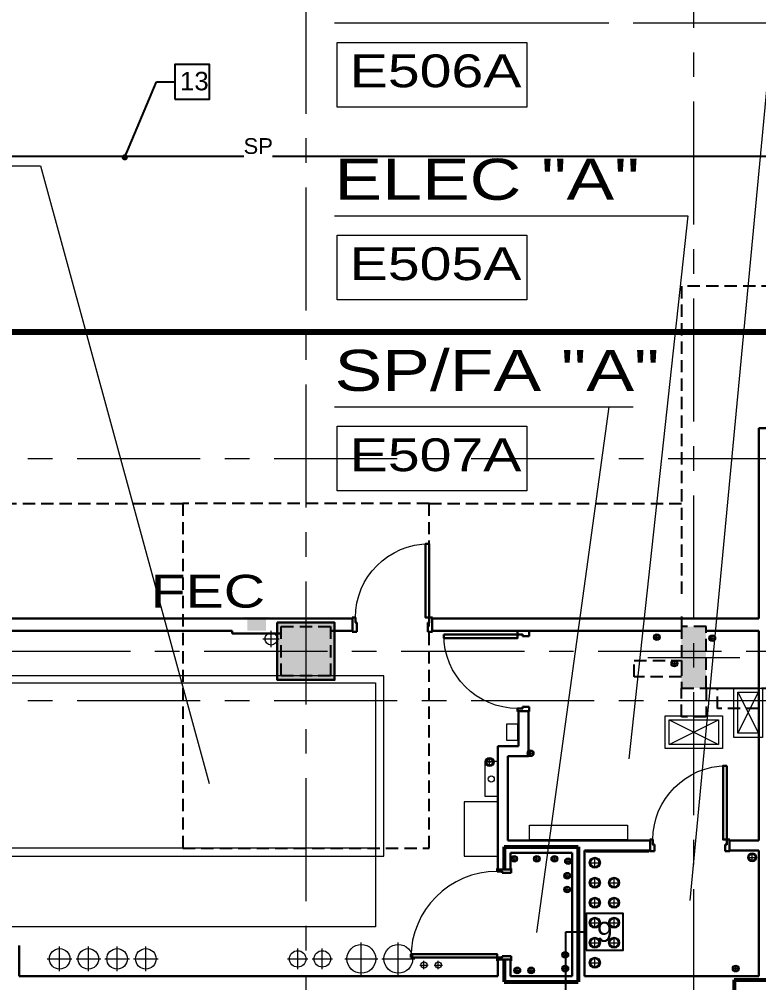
# Model space of a CAD drawing. Header units: inches. Extents: x -26500 to -19632, y -3347 to 2257.
# Drawn here: x -23720.7 to -23360.4, y 765.5 to 1235.3 of the extents above; entities that cross this region are included whole.
import ezdxf
from ezdxf import colors
from ezdxf.entities.mleader import LeaderData, LeaderLine
from ezdxf.enums import TextEntityAlignment as Align
from ezdxf.math import Vec2, Vec3

# ---------------------------------------------------------------- set-up
doc = ezdxf.new("R2010")
doc.units = ezdxf.units.IN
doc.header["$LTSCALE"] = 48
doc.header["$MEASUREMENT"] = 0
for name, pattern in [('A105$0$CENTER', [2, 1.25, -0.25, 0.25, -0.25]), ('DASHED2', [0.375, 0.25, -0.125]), ('NB - 9th floor_plan$0$HIDDEN2', [0.1875, 0.125, -0.0625])]:
    doc.linetypes.add(name, pattern=pattern)
for name, color, linetype in [('A-Detl-Iden', 5, 'Continuous'), ('A105$0$A-ANNO-IDEN', 8, 'Continuous'), ('A105$0$A-ANNO-PATT-1-12', 8, 'Continuous'), ('A105$0$A-ANNO-PATT-1-5', 8, 'Continuous'), ('A105$0$A-ANNO-TEXT', 8, 'Continuous'), ('A105$0$A-COLS-COL1-5', 8, 'Continuous'), ('A105$0$A-DOOR', 8, 'Continuous'), ('A105$0$A-DOOR-FRAM', 8, 'Continuous'), ('A105$0$A-EQPM-FEC', 8, 'Continuous'), ('A105$0$A-FLOR-CURB', 8, 'Continuous'), ('A105$0$A-FLOR-OPENING', 8, 'Continuous'), ('A105$0$A-FLOR-SLAB', 8, 'Continuous'), ('A105$0$A-FLOR-SLEEVE', 8, 'Continuous'), ('A105$0$A-GRID-COLS', 8, 'Continuous'), ('A105$0$A-GRID-GRDP0-15', 8, 'Continuous'), ('A105$0$A-PLYWOOD', 8, 'Continuous'), ('A105$0$A-WALL-FULL-INTR', 8, 'Continuous'), ('A105$0$bc105-11 - A-WALL-FIRE', 8, 'Continuous'), ('A105$0$E-POWER-PNL', 8, 'Continuous'), ('A105$0$E-RISER-SLEEVE', 8, 'Continuous'), ('A105$0$M-CONC-PAD', 8, 'Continuous'), ('A105$0$M-HVAC', 8, 'Continuous'), ('ANNTEXT', 6, 'Continuous'), ('ETEXT', 6, 'Continuous'), ('F-Sprn-Pipe', 133, 'Continuous'), ('NB - 9th floor_plan$0$stcbeams', 1, 'NB - 9th floor_plan$0$HIDDEN2'), ('NB - 9th floor_plan$0$STCCOLS1', 1, 'NB - 9th floor_plan$0$HIDDEN2'), ('NB - 9th floor_plan$0$STDROPS', 1, 'NB - 9th floor_plan$0$HIDDEN2'), ('NB - 9th floor_plan$0$STSLABEDGE', 1, 'NB - 9th floor_plan$0$HIDDEN2'), ('P-Anno', 6, 'Continuous'), ('P-Anno-Text', 6, 'Continuous'), ('P-Text', 6, 'Continuous'), ('XREF', 7, 'Continuous')]:
    doc.layers.add(name, color=color, linetype=linetype)
doc.styles.add('A105$0$Arial', font='arial.ttf', dxfattribs={"height": 0.076839})
doc.styles.add('A105$0$style-Arial', font='arial.ttf')
doc.styles.add('ANNTEXT', font='romans.shx')
doc.styles.add('M08', font='arial.ttf', dxfattribs={"height": 7.68})
doc.styles.add('MAMEP ANNO', font='arial.ttf', dxfattribs={"height": 0.078125})
doc.styles.add('P-00-JAR', font='arial.ttf')
doc.styles.get("Standard").update_dxf_attribs({"font": 'simplex.shx'})
doc.dimstyles.new('STANDARD$7', dxfattribs={"dimtxt": 0.18, "dimasz": 0.125, "dimexe": 0.18, "dimexo": 0.06, "dimgap": 0.09, "dimtad": 0, "dimtih": 1, "dimtoh": 1, "dimdec": 4, "dimzin": 0, "dimdsep": 46, "dimtxsty": 'Standard', "dimcen": 0.09, "dimadec": 0, "dimazin": 0, "dimtfac": 1, "dimtdec": 4, "dimtofl": 0, "dimtmove": 0, "dimatfit": 3, "dimfxl": 1, "dimtolj": 1, "dimtzin": 0, "dimarcsym": 0})

# ---------------------------------------------------------------- blocks, each defined once
blk = doc.blocks.new('NB - 9th floor_plan')
at = {"layer": 'NB - 9th floor_plan$0$stcbeams', "transparency": 33554687}
blk.add_lwpolyline([(-23398.04, 909.16), (-23386.04, 909.16), (-23386.04, 895.16), (-23398.04, 895.16)], close=True, dxfattribs=at)
at = {"layer": 'NB - 9th floor_plan$0$STCCOLS1', "transparency": 33554687}
for points in [[(-23593.02, 939.16), (-23569.02, 939.16), (-23569.02, 915.16), (-23593.02, 915.16)], [(-23398.04, 909.16), (-23386.04, 909.16), (-23386.04, 939.16), (-23398.04, 939.16)]]:
    blk.add_lwpolyline(points, close=True, dxfattribs=at)
at = {"layer": 'NB - 9th floor_plan$0$STDROPS', "transparency": 33554687}
for p, q in [((-23881.02, 999.16), (-23641.02, 999.16)), ((-23521.02, 999.16), (-23397.41, 999.16)), ((-23386.04, 909.16), (-23366.91, 909.16)), ((-23386.04, 909.16), (-23354.17, 909.16))]:
    blk.add_line(p, q, dxfattribs=at)
for points in [[(-23137.02, 1005.38), (-23137.02, 1105.15), (-23398.04, 1105.15), (-23398.04, 954.11)], [(-23398.04, 944.11), (-23398.04, 939.16)]]:
    blk.add_lwpolyline(points, dxfattribs=at)
blk.add_lwpolyline([(-23641.02, 831.16), (-23521.02, 831.16), (-23521.02, 999.16), (-23641.02, 999.16)], close=True, dxfattribs=at)
at = {"layer": 'NB - 9th floor_plan$0$STSLABEDGE', "transparency": 33554687}
for points in [[(-23421.04, 922.68), (-23398.04, 922.68), (-23398.04, 914.68), (-23421.04, 914.68)], [(-23380.39, 909.16), (-23360.39, 909.16), (-23360.39, 899.16), (-23380.39, 899.16)]]:
    blk.add_lwpolyline(points, close=True, dxfattribs=at)
blk = doc.blocks.new('Key Note')
at = {"color": 0, "linetype": 'Continuous', "transparency": 16777216}
blk.add_lwpolyline([(-0.09375, -0.09375), (0.09375, -0.09375), (0.09375, 0.09375), (-0.09375, 0.09375)], close=True, dxfattribs=at)
at = {"color": 0, "linetype": 'ByBlock', "transparency": 16777216, "style": 'MAMEP ANNO'}
blk.add_attdef('ID', text='', height=0.10156, dxfattribs=at).set_placement((0, 0), align=Align.MIDDLE_CENTER)
blk = doc.blocks.new('A105$0$36D478')
at = {"layer": 'A105$0$A-DOOR', "linetype": 'Continuous', "lineweight": 0, "extrusion": (0, 0, -1)}
blk.add_arc((0.85, 6.5), 36, 0, 90, dxfattribs=at)
at = {"layer": 'A105$0$A-DOOR', "linetype": 'Continuous', "lineweight": 30}
blk.add_3dface([(-0.85, 42.5), (-2.6, 42.5), (-2.6, 6.5), (-0.85, 6.5)], dxfattribs=at)
at = {"layer": 'A105$0$A-DOOR-FRAM', "linetype": 'Continuous', "lineweight": 30}
for p, q in [((-38.35, 6.5), (-36.85, 6.5)), ((-38.35, 6.5), (-38.35, 6.13)), ((-36.85, 6.5), (-36.85, 4.08)), ((0.65, 6.5), (-0.85, 6.5)), ((-0.85, 6.5), (-0.85, 4.08)), ((0.65, 6.5), (0.65, 6.13)), ((-38.35, -0.37), (-38.35, 0)), ((-36.85, 4.08), (-36.1, 4.08)), ((-36.1, 4.08), (-36.1, -0.37)), ((-0.85, 4.08), (-1.6, 4.08)), ((-1.6, 4.08), (-1.6, -0.37)), ((0.65, -0.37), (0.65, 0)), ((-36.1, -0.37), (-38.35, -0.37)), ((-1.6, -0.37), (0.65, -0.37))]:
    blk.add_line(p, q, dxfattribs=at)
at = {"layer": 'A105$0$A-DOOR-FRAM', "linetype": 'Continuous', "lineweight": 13}
for p, q in [((-38.35, 6.13), (-38.2, 6.13)), ((-38.2, 6.35), (-37, 6.35)), ((-38.2, 6.35), (-38.2, 6.13)), ((-37, 6.35), (-37, 3.93)), ((0.5, 6.35), (-0.7, 6.35)), ((-0.7, 6.35), (-0.7, 3.93)), ((0.5, 6.35), (0.5, 6.13)), ((0.65, 6.13), (0.5, 6.13)), ((-38.2, 0), (-38.35, 0)), ((-38.2, -0.22), (-38.2, 0)), ((-37, 3.93), (-36.25, 3.93)), ((-36.25, 3.93), (-36.25, -0.22)), ((-0.7, 3.93), (-1.45, 3.93)), ((-1.45, 3.93), (-1.45, -0.22)), ((0.5, -0.22), (0.5, 0)), ((0.5, 0), (0.65, 0)), ((-36.25, -0.22), (-38.2, -0.22)), ((-1.45, -0.22), (0.5, -0.22))]:
    blk.add_line(p, q, dxfattribs=at)
blk = doc.blocks.new('A105$0$36D478_1')
at = {"layer": 'A105$0$A-DOOR', "linetype": 'Continuous', "lineweight": 0, "extrusion": (0, 0, -1)}
blk.add_arc((5.25, -0.85), 36, 270, 360, dxfattribs=at)
at = {"layer": 'A105$0$A-DOOR', "linetype": 'Continuous', "lineweight": 30}
blk.add_3dface([(-41.25, -0.85), (-41.25, -2.6), (-5.25, -2.6), (-5.25, -0.85)], dxfattribs=at)
at = {"layer": 'A105$0$A-DOOR-FRAM', "linetype": 'Continuous', "lineweight": 30}
for p, q in [((-5.25, 0.65), (-5.25, -0.85)), ((-5.25, 0.65), (-4.88, 0.65)), ((0.37, 0.65), (0, 0.65)), ((0.37, -1.6), (0.37, 0.65)), ((-5.25, -0.85), (-2.83, -0.85)), ((-2.83, -0.85), (-2.83, -1.6)), ((-2.83, -1.6), (0.37, -1.6)), ((-5.25, -38.35), (-5.25, -36.85)), ((-5.25, -36.85), (-2.83, -36.85)), ((-2.83, -36.85), (-2.83, -36.1)), ((-2.83, -36.1), (0.37, -36.1)), ((0.37, -36.1), (0.37, -38.35)), ((-5.25, -38.35), (-4.88, -38.35)), ((0.37, -38.35), (0, -38.35))]:
    blk.add_line(p, q, dxfattribs=at)
at = {"layer": 'A105$0$A-DOOR-FRAM', "linetype": 'Continuous', "lineweight": 13}
for p, q in [((-5.1, 0.5), (-5.1, -0.7)), ((-5.1, 0.5), (-4.88, 0.5)), ((-4.88, 0.65), (-4.88, 0.5)), ((0, 0.5), (0, 0.65)), ((0.22, 0.5), (0, 0.5)), ((0.22, -1.45), (0.22, 0.5)), ((-5.1, -0.7), (-2.68, -0.7)), ((-2.68, -0.7), (-2.68, -1.45)), ((-2.68, -1.45), (0.22, -1.45)), ((-5.1, -38.2), (-5.1, -37)), ((-5.1, -37), (-2.68, -37)), ((-2.68, -37), (-2.68, -36.25)), ((-2.68, -36.25), (0.22, -36.25)), ((0.22, -36.25), (0.22, -38.2)), ((-5.1, -38.2), (-4.88, -38.2)), ((-4.88, -38.35), (-4.88, -38.2)), ((0.22, -38.2), (0, -38.2)), ((0, -38.2), (0, -38.35))]:
    blk.add_line(p, q, dxfattribs=at)
blk = doc.blocks.new('A105$0$36D478_2')
at = {"layer": 'A105$0$A-DOOR', "linetype": 'Continuous', "lineweight": 0, "extrusion": (0, 0, -1)}
blk.add_arc((0.85, 5.25), 36, 0, 90, dxfattribs=at)
at = {"layer": 'A105$0$A-DOOR', "linetype": 'Continuous', "lineweight": 30}
blk.add_3dface([(-0.85, 41.25), (-2.6, 41.25), (-2.6, 5.25), (-0.85, 5.25)], dxfattribs=at)
at = {"layer": 'A105$0$A-DOOR-FRAM', "linetype": 'Continuous', "lineweight": 30}
for p, q in [((-38.35, 5.25), (-36.85, 5.25)), ((-38.35, 5.25), (-38.35, 4.88)), ((-36.85, 5.25), (-36.85, 2.83)), ((0.65, 5.25), (-0.85, 5.25)), ((-0.85, 5.25), (-0.85, 2.83)), ((0.65, 5.25), (0.65, 4.88)), ((-38.35, -0.37), (-38.35, 0)), ((-36.85, 2.83), (-36.1, 2.83)), ((-36.1, 2.83), (-36.1, -0.37)), ((-0.85, 2.83), (-1.6, 2.83)), ((-1.6, 2.83), (-1.6, -0.37)), ((0.65, -0.37), (0.65, 0)), ((-36.1, -0.37), (-38.35, -0.37)), ((-1.6, -0.37), (0.65, -0.37))]:
    blk.add_line(p, q, dxfattribs=at)
at = {"layer": 'A105$0$A-DOOR-FRAM', "linetype": 'Continuous', "lineweight": 13}
for p, q in [((-38.35, 4.88), (-38.2, 4.88)), ((-38.2, 5.1), (-37, 5.1)), ((-38.2, 5.1), (-38.2, 4.88)), ((-37, 5.1), (-37, 2.68)), ((0.5, 5.1), (-0.7, 5.1)), ((-0.7, 5.1), (-0.7, 2.68)), ((0.5, 5.1), (0.5, 4.88)), ((0.65, 4.88), (0.5, 4.88)), ((-38.2, 0), (-38.35, 0)), ((-38.2, -0.22), (-38.2, 0)), ((-37, 2.68), (-36.25, 2.68)), ((-36.25, 2.68), (-36.25, -0.22)), ((-0.7, 2.68), (-1.45, 2.68)), ((-1.45, 2.68), (-1.45, -0.22)), ((0.5, -0.22), (0.5, 0)), ((0.5, 0), (0.65, 0)), ((-36.25, -0.22), (-38.2, -0.22)), ((-1.45, -0.22), (0.5, -0.22))]:
    blk.add_line(p, q, dxfattribs=at)
blk = doc.blocks.new('*U763')
at = {"layer": 'A105$0$A-EQPM-FEC', "linetype": 'Continuous', "lineweight": 13}
blk.add_hatch(color=256, dxfattribs=at).paths.add_polyline_path([(-4.5, -3.5), (-4.5, 2.5), (-6.37, 2.5), (-6.37, 3.25), (6.38, 3.25), (6.38, 2.5), (4.5, 2.5), (4.5, -3.5)])
blk.add_line((6.38, 2.5), (-6.37, 2.5), dxfattribs=at)
blk = doc.blocks.new('*D779', base_point=(0, 0))
at = {"layer": 'A105$0$A-FLOR-SLEEVE', "linetype": 'Continuous', "lineweight": 0}
for p, q in [((0, -6), (0, 6)), ((-6, 0), (6, 0))]:
    blk.add_line(p, q, dxfattribs=at)
blk = doc.blocks.new('*U778')
at = {"layer": 'A105$0$A-FLOR-SLEEVE', "linetype": 'Continuous', "lineweight": 13}
blk.add_circle((0, 0), 5, dxfattribs=at)
at = {"layer": 'A105$0$A-FLOR-SLEEVE', "linetype": 'Continuous', "lineweight": 0}
blk.add_blockref('*D779', (0, 0), dxfattribs=at)
blk = doc.blocks.new('*D781', base_point=(0, 0))
at = {"layer": 'A105$0$A-FLOR-SLEEVE', "linetype": 'Continuous', "lineweight": 0}
for p, q in [((0, -8), (0, 8)), ((-8, 0), (8, 0))]:
    blk.add_line(p, q, dxfattribs=at)
blk = doc.blocks.new('*U780')
at = {"layer": 'A105$0$A-FLOR-SLEEVE', "linetype": 'Continuous', "lineweight": 13}
blk.add_circle((0, 0), 7, dxfattribs=at)
at = {"layer": 'A105$0$A-FLOR-SLEEVE', "linetype": 'Continuous', "lineweight": 0}
blk.add_blockref('*D781', (0, 0), dxfattribs=at)
blk = doc.blocks.new('*D783', base_point=(0, 0))
at = {"layer": 'A105$0$A-FLOR-SLEEVE', "linetype": 'Continuous', "lineweight": 0}
for p, q in [((-2, 0), (2, 0)), ((0, -2), (0, 2))]:
    blk.add_line(p, q, dxfattribs=at)
blk = doc.blocks.new('*U782')
at = {"layer": 'A105$0$A-FLOR-SLEEVE', "linetype": 'Continuous', "lineweight": 13}
blk.add_circle((0, 0), 1.5, dxfattribs=at)
at = {"layer": 'A105$0$A-FLOR-SLEEVE', "linetype": 'Continuous', "lineweight": 0}
blk.add_blockref('*D783', (0, 0), dxfattribs=at)
blk = doc.blocks.new('*D785', base_point=(0, 0))
at = {"layer": 'A105$0$A-FLOR-SLEEVE', "linetype": 'Continuous', "lineweight": 0}
for p, q in [((-2, 0), (2, 0)), ((0, -2), (0, 2))]:
    blk.add_line(p, q, dxfattribs=at)
blk = doc.blocks.new('*U784')
at = {"layer": 'A105$0$A-FLOR-SLEEVE', "linetype": 'Continuous', "lineweight": 13}
blk.add_circle((0, 0), 1.5, dxfattribs=at)
at = {"layer": 'A105$0$A-FLOR-SLEEVE', "linetype": 'Continuous', "lineweight": 0}
blk.add_blockref('*D785', (0, 0), dxfattribs=at)
blk = doc.blocks.new('*D772', base_point=(0, 0))
at = {"layer": 'A105$0$A-FLOR-SLEEVE', "linetype": 'Continuous', "lineweight": 0}
for p, q in [((-4, 0), (4, 0)), ((0, -4), (0, 4))]:
    blk.add_line(p, q, dxfattribs=at)
blk = doc.blocks.new('*U771')
at = {"layer": 'A105$0$A-FLOR-SLEEVE', "linetype": 'Continuous', "lineweight": 13}
blk.add_circle((0, 0), 3, dxfattribs=at)
at = {"layer": 'A105$0$A-FLOR-SLEEVE', "linetype": 'Continuous', "lineweight": 0}
blk.add_blockref('*D772', (0, 0), dxfattribs=at)
blk = doc.blocks.new('*D799', base_point=(0, 0))
at = {"layer": 'A105$0$A-FLOR-SLEEVE', "linetype": 'Continuous', "lineweight": 0}
for p, q in [((0, -40), (0, 40)), ((-40, 0), (40, 0))]:
    blk.add_line(p, q, dxfattribs=at)
blk = doc.blocks.new('*U798')
at = {"layer": 'A105$0$A-FLOR-SLEEVE', "linetype": 'Continuous', "lineweight": 13}
blk.add_circle((0, 0), 32, dxfattribs=at)
at = {"layer": 'A105$0$A-FLOR-SLEEVE', "linetype": 'Continuous', "lineweight": 0}
blk.add_blockref('*D799', (0, 0), dxfattribs=at)
blk = doc.blocks.new('*U800')
at = {"linetype": 'Continuous', "lineweight": 0}
for p, q in [((-9.5, 0, 0), (9.5, 0, 0)), ((0, -9.5, 0), (0, 9.5, 0))]:
    blk.add_line(p, q, dxfattribs=at)
at = {"layer": 'A105$0$E-RISER-SLEEVE', "linetype": 'Continuous', "lineweight": 0}
for radius in [13, 11.6]:
    blk.add_circle((0, 0, 0), radius, dxfattribs=at)
at = {"layer": 'A105$0$E-RISER-SLEEVE', "linetype": 'Continuous', "lineweight": 13}
blk.add_circle((0, 0, 0), 8, dxfattribs=at)
blk = doc.blocks.new('*U801')
at = {"linetype": 'Continuous', "lineweight": 0}
for p, q in [((-20, 0, 0), (20, 0, 0)), ((0, -20, 0), (0, 20, 0))]:
    blk.add_line(p, q, dxfattribs=at)
at = {"layer": 'A105$0$E-RISER-SLEEVE', "linetype": 'Continuous', "lineweight": 0}
for radius in [21.5, 20.2]:
    blk.add_circle((0, 0, 0), radius, dxfattribs=at)
at = {"layer": 'A105$0$E-RISER-SLEEVE', "linetype": 'Continuous', "lineweight": 13}
blk.add_circle((0, 0, 0), 16, dxfattribs=at)
blk = doc.blocks.new('*U802')
at = {"linetype": 'Continuous', "lineweight": 0}
for p, q in [((-9.5, 0, 0), (9.5, 0, 0)), ((0, -9.5, 0), (0, 9.5, 0))]:
    blk.add_line(p, q, dxfattribs=at)
at = {"layer": 'A105$0$E-RISER-SLEEVE', "linetype": 'Continuous', "lineweight": 0}
for radius in [13, 11.6]:
    blk.add_circle((0, 0, 0), radius, dxfattribs=at)
at = {"layer": 'A105$0$E-RISER-SLEEVE', "linetype": 'Continuous', "lineweight": 13}
blk.add_circle((0, 0, 0), 8, dxfattribs=at)
blk = doc.blocks.new('*U803')
at = {"linetype": 'Continuous', "lineweight": 0}
for p, q in [((-16, 0, 0), (16, 0, 0)), ((0, -16, 0), (0, 16, 0))]:
    blk.add_line(p, q, dxfattribs=at)
at = {"layer": 'A105$0$E-RISER-SLEEVE', "linetype": 'Continuous', "lineweight": 0}
for radius in [17.5, 16.1]:
    blk.add_circle((0, 0, 0), radius, dxfattribs=at)
at = {"layer": 'A105$0$E-RISER-SLEEVE', "linetype": 'Continuous', "lineweight": 13}
blk.add_circle((0, 0, 0), 12, dxfattribs=at)
blk = doc.blocks.new('*U813')
at = {"layer": 'A105$0$A-DOOR', "linetype": 'Continuous', "lineweight": 0}
blk.add_arc((140.5, -168, 0), 336, 90, 180, dxfattribs=at)
at = {"layer": 'A105$0$A-DOOR', "linetype": 'Continuous', "lineweight": 30}
blk.add_3dface([(-195.5, -168, 0), (-195.5, -154, 0), (140.5, -154, 0), (140.5, -168, 0)], dxfattribs=at)
at = {"layer": 'A105$0$A-DOOR-FRAM', "linetype": 'Continuous', "lineweight": 30}
for p, q in [((140.5, 180, 0), (140.5, 168, 0)), ((140.5, 180, 0), (143.5, 180, 0)), ((140.5, 168, 0), (159.9, 168, 0)), ((159.9, 168, 0), (159.9, 162, 0)), ((159.9, 162, 0), (195.5, 162, 0)), ((195.5, 180, 0), (192.5, 180, 0)), ((195.5, 162, 0), (195.5, 180, 0)), ((140.5, -180, 0), (140.5, -168, 0)), ((140.5, -168, 0), (159.9, -168, 0)), ((140.5, -180, 0), (143.5, -180, 0)), ((159.9, -168, 0), (159.9, -162, 0)), ((159.9, -162, 0), (195.5, -162, 0)), ((195.5, -180, 0), (192.5, -180, 0)), ((195.5, -162, 0), (195.5, -180, 0))]:
    blk.add_line(p, q, dxfattribs=at)
at = {"layer": 'A105$0$A-DOOR-FRAM', "linetype": 'Continuous', "lineweight": 13}
for p, q in [((141.7, 178.8, 0), (141.7, 169.2, 0)), ((141.7, 178.8, 0), (143.5, 178.8, 0)), ((141.7, 169.2, 0), (161.1, 169.2, 0)), ((143.5, 180, 0), (143.5, 178.8, 0)), ((161.1, 169.2, 0), (161.1, 163.2, 0)), ((161.1, 163.2, 0), (194.3, 163.2, 0)), ((192.5, 178.8, 0), (192.5, 180, 0)), ((194.3, 178.8, 0), (192.5, 178.8, 0)), ((194.3, 163.2, 0), (194.3, 178.8, 0)), ((141.7, -178.8, 0), (141.7, -169.2, 0)), ((141.7, -169.2, 0), (161.1, -169.2, 0)), ((141.7, -178.8, 0), (143.5, -178.8, 0)), ((143.5, -180, 0), (143.5, -178.8, 0)), ((161.1, -169.2, 0), (161.1, -163.2, 0)), ((161.1, -163.2, 0), (194.3, -163.2, 0)), ((194.3, -178.8, 0), (192.5, -178.8, 0)), ((192.5, -178.8, 0), (192.5, -180, 0)), ((194.3, -163.2, 0), (194.3, -178.8, 0))]:
    blk.add_line(p, q, dxfattribs=at)
blk = doc.blocks.new('A105')
at = {"layer": 'A105$0$A-ANNO-IDEN', "lineweight": 13, "transparency": 33554687}
for p, q in [((-23567.0737, 1233.5393, 0.2066), (-23433.4922, 1233.5393, 0.2066)), ((-23567.0737, 1139.502, 0.2066), (-23410.8926, 1139.502, 0.2066)), ((-23567.0737, 1046.3437, 0.2066), (-23421.5321, 1046.3437, 0.2066))]:
    blk.add_line(p, q, dxfattribs=at)
at = {"layer": 'A105$0$A-ANNO-IDEN', "lineweight": 0, "transparency": 33554687}
blk.add_line((-23433.4922, 1046.3437, 0.2066), (-23468.6698, 790.0692, 0.2066), dxfattribs=at)
at = {"layer": 'A105$0$A-ANNO-IDEN', "lineweight": 0, "transparency": 33554687, "elevation": 0.2066, "flags": 128}
for points in [[(-23421.5321, 1233.5393), (-23353.4468, 1233.5393), (-23393.9075, 805.6001)], [(-23760.5768, 1163.8686), (-23710.4053, 1163.8686), (-23628.2191, 862.6629)], [(-23410.8926, 1139.502), (-23394.8812, 1139.5163), (-23423.755, 874.7674)]]:
    blk.add_lwpolyline(points, dxfattribs=at)
at = {"layer": 'A105$0$A-ANNO-IDEN', "lineweight": 13, "transparency": 33554687}
for points in [[(-23565.8739, 1224.0226, 0.2066), (-23473.4359, 1224.0226, 0.2066), (-23473.4359, 1192.4931, 0.2066), (-23565.8739, 1192.4931, 0.2066)], [(-23565.8739, 1129.9853, 0.2066), (-23473.4359, 1129.9853, 0.2066), (-23473.4359, 1098.4557, 0.2066), (-23565.8739, 1098.4557, 0.2066)], [(-23565.8739, 1036.827, 0.2066), (-23473.4359, 1036.827, 0.2066), (-23473.4359, 1005.2975, 0.2066), (-23565.8739, 1005.2975, 0.2066)]]:
    blk.add_3dface(points, dxfattribs=at)
at = {"layer": 'A105$0$A-ANNO-PATT-1-12', "lineweight": 30, "transparency": 33554687}
blk.add_solid([(-23386.0364, 909.1574), (-23386.0364, 939.1574), (-23398.0364, 909.1574), (-23398.0364, 939.1574)], dxfattribs=at)
at = {"layer": 'A105$0$A-ANNO-PATT-1-5', "lineweight": 30, "transparency": 33554687, "extrusion": (0, 0, -1)}
blk.add_solid([(23595.0236, 941.1574), (23567.0236, 941.1574), (23595.0236, 913.1574), (23567.0236, 913.1574)], dxfattribs=at)
at = {"layer": 'A105$0$A-COLS-COL1-5', "lineweight": 30, "transparency": 33554687}
blk.add_3dface([(-23595.0236, 941.1574), (-23567.0236, 941.1574), (-23567.0236, 913.1574), (-23595.0236, 913.1574)], dxfattribs=at)
at = {"layer": 'A105$0$A-FLOR-CURB', "lineweight": 0, "transparency": 33554687}
for points in [[(-23372.5236, 909.1574), (-23358.5236, 909.1574), (-23358.5236, 885.1574), (-23372.5236, 885.1574)], [(-23406.0337, 895.6574), (-23378.0337, 895.6574), (-23378.0337, 879.6574), (-23406.0337, 879.6574)]]:
    blk.add_3dface(points, dxfattribs=at)
at = {"layer": 'A105$0$A-FLOR-OPENING', "lineweight": 0, "transparency": 33554687}
for points in [[(-23370.5236, 907.1574), (-23360.5236, 907.1574), (-23360.5236, 887.1574), (-23370.5236, 887.1574)], [(-23404.0337, 893.6574), (-23380.0337, 893.6574), (-23380.0337, 881.6574), (-23404.0337, 881.6574)]]:
    blk.add_3dface(points, dxfattribs=at)
at = {"layer": 'A105$0$A-FLOR-SLAB', "lineweight": 0, "transparency": 33554687}
for p, q in [((-23370.5236, 907.1574), (-23360.5236, 887.1574)), ((-23370.5236, 887.1574), (-23360.5236, 907.1574)), ((-23404.0337, 893.6574), (-23380.0337, 881.6574)), ((-23404.0337, 881.6574), (-23380.0337, 893.6574))]:
    blk.add_line(p, q, dxfattribs=at)
at = {"layer": 'A105$0$A-GRID-COLS', "lineweight": 0, "transparency": 33554687}
blk.add_line((-23414.4628, 924.1574), (-23369.61, 924.1574), dxfattribs=at)
at = {"layer": 'A105$0$A-GRID-GRDP0-15', "linetype": 'A105$0$CENTER', "lineweight": 0, "transparency": 33554687}
for p, q in [((-23581.0236, 2113.2362), (-23581.0236, -676.9052)), ((-23392.0337, 367.1574), (-23392.0337, 2029.5617)), ((-23884.5631, 1021.1697), (-20452.7577, 1021.1697)), ((-24110.5721, 927.1574), (-20437.5384, 927.1574)), ((-23884.5631, 903.1574), (-20364.9322, 903.1574))]:
    blk.add_line(p, q, dxfattribs=at)
at = {"layer": 'A105$0$A-PLYWOOD', "lineweight": 13, "transparency": 33554687}
blk.add_3dface([(-23444.5368, 829.2876), (-23413.9273, 829.2876), (-23413.9273, 830.0376), (-23444.5368, 830.0376)], dxfattribs=at)
at = {"layer": 'A105$0$A-WALL-FULL-INTR', "lineweight": 30, "transparency": 33554687}
for p, q in [((-23360.3986, 1035.9197), (-23360.3986, 943.1574)), ((-23360.3986, 1035.9197), (-23352.2736, 1035.9197)), ((-23558.2752, 943.1574), (-23747.301, 943.1574)), ((-23558.2752, 937.0324), (-23558.2752, 943.1574)), ((-23360.3986, 943.1574), (-23519.5735, 943.1574)), ((-23519.5735, 937.0324), (-23519.5735, 943.1574)), ((-23617.0236, 937.0324), (-23742.4311, 937.0325)), ((-23617.0236, 935.7824), (-23617.0236, 937.0324)), ((-23593.0238, 935.7824), (-23617.0236, 935.7824)), ((-23558.2752, 937.0324), (-23569.0238, 937.0324)), ((-23398.0364, 937.0324), (-23519.5735, 937.0324)), ((-23360.3986, 937.0324), (-23386.0364, 937.0324)), ((-23360.3986, 937.0324), (-23360.3986, 834.9075)), ((-23477.4943, 897.933), (-23477.4943, 880.9216)), ((-23472.6193, 897.933), (-23477.4943, 897.933)), ((-23472.6193, 897.933), (-23472.6193, 876.0466)), ((-23477.4943, 880.9216), (-23487.4943, 880.9216)), ((-23487.4943, 880.9216), (-23487.4943, 820.7857)), ((-23482.6222, 876.0466), (-23482.6222, 834.9097)), ((-23472.6193, 876.0466), (-23482.6222, 876.0466)), ((-23413.324, 834.9097), (-23482.6222, 834.9097)), ((-23413.324, 830.0376), (-23413.324, 834.9097)), ((-23360.3986, 834.9075), (-23374.6222, 834.9088)), ((-23374.6222, 830.0341), (-23374.6222, 834.9088)), ((-23451.3619, 828.7847), (-23481.369, 828.7847)), ((-23481.369, 828.7847), (-23481.369, 820.7857)), ((-23451.3619, 769.2682), (-23451.3617, 828.7847)), ((-23445.237, 768.7847), (-23445.2367, 830.0376)), ((-23413.324, 830.0376), (-23445.2367, 830.0376)), ((-23360.3986, 830.0294), (-23374.6222, 830.0341)), ((-23360.3986, 830.0294), (-23360.3986, 768.7847)), ((-23487.4943, 820.7857), (-23481.369, 820.7857)), ((-23720.6913, 783.6612), (-23720.6913, 768.7847)), ((-23487.4943, 776.7837), (-23487.4943, 768.7847)), ((-23487.4943, 776.7837), (-23481.369, 776.7837)), ((-23481.369, 776.7837), (-23481.369, 768.7847)), ((-23451.3619, 777.4657), (-23451.3619, 768.7847)), ((-23487.4943, 768.7847), (-23720.6913, 768.7847)), ((-23451.3619, 768.7847), (-23481.369, 768.7847)), ((-23445.2369, 768.7847), (-23360.3986, 768.7847))]:
    blk.add_line(p, q, dxfattribs=at)
at = {"layer": 'A105$0$bc105-11 - A-WALL-FIRE', "lineweight": 53, "transparency": 33554687}
for p, q in [((-23484.4316, 831.8462), (-23448.2994, 831.8462)), ((-23484.4316, 831.8462), (-23484.4316, 820.7857)), ((-23448.2994, 831.8462), (-23448.2994, 765.8991)), ((-23484.4316, 776.7837), (-23484.4316, 765.8991)), ((-23484.4316, 765.8991), (-23448.2994, 765.8991)), ((-23372.3534, 766.9097), (-23372.3534, 716.5705)), ((-23372.3534, 766.9097), (-23351.8884, 766.9097))]:
    blk.add_line(p, q, dxfattribs=at)
at = {"layer": 'A105$0$E-POWER-PNL', "lineweight": 13, "transparency": 33554687}
blk.add_3dface([(-23424.4012, 835.1213), (-23472.0237, 835.1213), (-23472.0237, 842.3765), (-23424.4012, 842.3765)], dxfattribs=at)
at = {"layer": 'A105$0$M-CONC-PAD', "lineweight": 0, "transparency": 33554687}
blk.add_3dface([(-23543.0824, 915.1574), (-23742.0824, 915.1574), (-23742.0824, 827.1574), (-23543.0824, 827.1574)], dxfattribs=at)
at = {"layer": 'A105$0$M-HVAC', "lineweight": 0, "transparency": 33554687}
for p, q in [((-23547.0824, 831.1574), (-23547.0824, 792.8039)), ((-23547.0824, 792.8039), (-23737.6534, 792.8039))]:
    blk.add_line(p, q, dxfattribs=at)
blk.add_circle((-23490.7134, 864.8918), 1.5, dxfattribs=at)
at = {"layer": 'A105$0$M-HVAC', "lineweight": 13, "transparency": 33554687}
for points in [[(-23737.6534, 911.8039), (-23547.0824, 911.8039), (-23547.0824, 831.1574), (-23737.6534, 831.1574)], [(-23487.5364, 853.6762), (-23503.8364, 853.6762), (-23503.8364, 827.2762), (-23487.5364, 827.2762)]]:
    blk.add_3dface(points, dxfattribs=at)
at = {"layer": 'A105$0$M-HVAC', "lineweight": 0, "transparency": 33554687}
for points in [[(-23483.1732, 891.8153), (-23477.9232, 891.8153), (-23477.9232, 883.6903), (-23483.1732, 883.6903)], [(-23493.7134, 873.4876), (-23487.7134, 873.4876), (-23487.7134, 856.296), (-23493.7134, 856.296)]]:
    blk.add_3dface(points, dxfattribs=at)
at = {"layer": 'A105$0$A-DOOR', "lineweight": 0, "transparency": 33554687}
for name, p in [('A105$0$36D478', (-23520.0715, 937.0323)), ('A105$0$36D478_1', (-23472.6191, 936.1368)), ('A105$0$36D478_2', (-23375.1202, 830.0321))]:
    blk.add_blockref(name, p, dxfattribs=at)
at = {"layer": 'A105$0$A-DOOR', "lineweight": 0, "transparency": 33554687, "xscale": 0.125, "yscale": 0.125, "zscale": 0.125}
blk.add_blockref('*U813', (-23505.4315, 798.7847, -0.0002), dxfattribs=at)
at = {"layer": 'A105$0$A-EQPM-FEC', "lineweight": 13, "transparency": 33554687}
blk.add_blockref('*U763', (-23605.0242, 940.6573), dxfattribs=at)
at = {"layer": 'A105$0$A-FLOR-SLEEVE', "lineweight": 13, "transparency": 33554687}
for name, p in [('*U771', (-23598.0236, 933.1572)), ('*U780', (-23554.0235, 777.1575)), ('*U780', (-23536.0235, 777.1575)), ('*U778', (-23701.0234, 777.1572)), ('*U778', (-23687.0234, 777.1572)), ('*U778', (-23673.0234, 777.1572)), ('*U778', (-23659.0234, 777.1572)), ('*U782', (-23523.5237, 774.1574)), ('*U784', (-23516.5237, 774.1574))]:
    blk.add_blockref(name, p, dxfattribs=at)
at = {"layer": 'A105$0$A-FLOR-SLEEVE', "lineweight": 13, "transparency": 33554687, "xscale": 0.125, "yscale": 0.125, "zscale": 0.125}
for p in [(-23585.0237, 777.1574), (-23573.0237, 777.1574)]:
    blk.add_blockref('*U798', p, dxfattribs=at)
at = {"layer": 'A105$0$E-RISER-SLEEVE', "lineweight": 13, "transparency": 33554687, "xscale": 0.125, "yscale": 0.125, "zscale": 0.125}
for name, p in [('*U800', (-23410.0126, 934.0324, 0.0002)), ('*U800', (-23383.0126, 933.5324, 0.0002)), ('*U800', (-23401.4911, 921.1573, 0.0002)), ('*U800', (-23471.5352, 877.4073, 0.0002)), ('*U803', (-23491.5352, 873.1573, 0.0002)), ('*U800', (-23479.5181, 825.9171, 0.0002)), ('*U800', (-23468.4615, 825.9171, 0.0002)), ('*U800', (-23459.9462, 825.9171, 0.0002)), ('*U803', (-23363.58, 826.6671, 0.0002)), ('*U800', (-23453.2852, 824.794, 0.0002)), ('*U801', (-23440.2365, 824.0224, 0.0002)), ('*U800', (-23453.6549, 817.7104, 0.0002)), ('*U801', (-23440.2365, 814.2724, 0.0002)), ('*U801', (-23430.8615, 814.2724, 0.0002)), ('*U800', (-23453.6549, 811.0096, 0.0002)), ('*U801', (-23440.2365, 804.5224, 0.0002)), ('*U801', (-23430.8615, 804.5224, 0.0002)), ('*U801', (-23440.2365, 794.7724, 0.0002)), ('*U801', (-23430.8615, 794.7724, 0.0002)), ('*U801', (-23440.2365, 785.0224, 0.0002)), ('*U801', (-23430.8615, 785.0224, 0.0002)), ('*U800', (-23454.645, 779.1081, 0.0002)), ('*U801', (-23440.2365, 775.2724, 0.0002)), ('*U800', (-23478.0211, 771.5445, 0.0002)), ('*U800', (-23471.2711, 771.5445, 0.0002)), ('*U800', (-23454.645, 772.4073, 0.0002)), ('*U802', (-23371.6115, 772.4072, 0.0002))]:
    blk.add_blockref(name, p, dxfattribs=at)
at = {"layer": 'A105$0$A-ANNO-IDEN', "lineweight": 13, "transparency": 33554687, "style": 'A105$0$style-Arial', "width": 1.246875}
for s, p in [('E506A', (-23559.6898, 1202.1358, 0.2066)), ('E505A', (-23559.6898, 1108.0985, 0.2066)), ('E507A', (-23559.6898, 1014.9402, 0.2066))]:
    blk.add_text(s, height=16, dxfattribs=at).set_placement(p)
at = {"layer": 'A105$0$A-ANNO-IDEN', "lineweight": 13, "transparency": 33554687, "char_height": 19.999996, "attachment_point": 7, "line_spacing_factor": 0.6, "style": 'A105$0$Arial'}
for s, insert in [('\\H1x;\\W1.24688;ELEC "A"', (-23567.0747, 1146.981, 0.2066)), ('\\H1x;\\W1.24688;SP/FA "A"', (-23567.0747, 1053.8227, 0.2066))]:
    blk.add_mtext(s, dxfattribs=dict(at, insert=insert))
at = {"layer": 'A105$0$A-ANNO-TEXT', "lineweight": 13, "transparency": 33554687, "style": 'A105$0$style-Arial', "width": 1.246875}
blk.add_text('FEC', height=16, dxfattribs=at).set_placement((-23656.66, 964.4108, 0.2066), align=Align.TOP_LEFT)
blk = doc.blocks.new('ZA_SQR')
blk.add_lwpolyline([(-0.703125, -0.703125), (0.703125, -0.703125), (0.703125, 0.703125), (-0.703125, 0.703125)], close=True)
at = {"layer": 'ANNTEXT', "style": 'ANNTEXT'}
blk.add_attdef('SQRID', text='', height=0.75, dxfattribs=at).set_placement((0, 0), align=Align.MIDDLE)
at = {"layer": 'ANNTEXT', "style": 'ANNTEXT', "flags": 1}
blk.add_attdef('SQRDESCRIPTION', text='', height=0.75, dxfattribs=at).set_placement((0, -2.125), align=Align.MIDDLE)

msp = doc.modelspace()

# ---------------------------------------------------------------- linework, layer by layer
at = {"layer": 'A-Detl-Iden', "linetype": 'DASHED2', "const_width": 3, "flags": 128}
msp.add_lwpolyline([(-23178.81, 1082.8), (-23840.97, 1082.8), (-23840.97, 515.98), (-23178.81, 515.98), (-23178.81, 1082.8)], close=True, dxfattribs=at)
at = {"layer": 'F-Sprn-Pipe', "ltscale": 0.5, "transparency": 33554687, "flags": 128}
msp.add_lwpolyline([(-23876.64, 1168.47), (-23290.92, 1168.47)], dxfattribs=at)

# ---------------------------------------------------------------- block references
at = {"layer": 'ETEXT', "transparency": 33554687, "xscale": 12.00384, "yscale": 12.00384, "zscale": 12.00384}
msp.add_blockref('ZA_SQR', (-23636.44, 1204.73), dxfattribs=at)
at = {"layer": 'XREF', "transparency": 33554467}
msp.add_blockref('A105', (0, 0), dxfattribs=at)
at = {"layer": 'XREF'}
msp.add_blockref('NB - 9th floor_plan', (0, 0), dxfattribs=at)

# ---------------------------------------------------------------- texts
at = {"layer": 'P-Anno-Text', "transparency": 33554687, "insert": (-23642.38, 1200.52), "char_height": 9, "width": 184.6435, "attachment_point": 7, "style": 'P-00-JAR'}
msp.add_mtext('13', dxfattribs=at)

# ---------------------------------------------------------------- leaders
at = {"layer": 'P-Anno'}
ml = msp.add_multileader_block('Standard', dxfattribs=at)
ml.set_content('Key Note', color=256, scale=96)
ml.set_attribute('ID', '9', width=0)
ml.set_leader_properties(color=256, linetype='Continuous')
ml.build(insert=Vec2(0, 0))
ml.multileader.update_dxf_attribs({"has_dogleg": 0, "text_left_attachment_type": 2, "text_right_attachment_type": 2, "dogleg_length": 3.84, "arrow_head_size": 12, "scale": 96})
ctx = ml.context
ctx.base_point, ctx.scale, ctx.char_height, ctx.arrow_head_size, ctx.landing_gap_size, ctx.plane_origin = Vec3(-23444.47, 790.35), 96, 737.28, 12, 384, Vec3(-23409.39, 817.41)
ctx.left_attachment, ctx.right_attachment = 2, 2
notes = []
notes.append((ctx, [(0, (1, 1, 0), (-23813.47, 790.35), (1, 0), 369, [(0, [(-23454.41, 735.72), (-23454.41, 790.35)], 0, [])])]))
ctx.block.insert = Vec3(-23435.47, 790.35)
at = {"layer": 'P-Text', "transparency": 33554687}
msp.add_leader([(-23669.29, 1167.98), (-23653.84, 1204.73), (-23644.88, 1204.73)], dimstyle='STANDARD$7', override={"dimscale": 24, "dimldrblk": 'Dot'}, dxfattribs=at)
for ctx, leaders in notes:
    for number, flags, end, landing, length, lines in leaders:
        leader = LeaderData()
        leader.index, (leader.has_last_leader_line, leader.has_dogleg_vector, leader.attachment_direction) = number, flags
        leader.last_leader_point, leader.dogleg_vector, leader.dogleg_length = Vec3(end), Vec3(landing), length
        for number, points, colour, breaks in lines:
            line = LeaderLine()
            line.index, line.vertices, line.color, line.breaks = number, Vec3.list(points), colors.encode_raw_color(colour), breaks
            leader.lines.append(line)
        ctx.leaders.append(leader)

# ---------------------------------------------------------------- next in the draw order: texts
at = {"layer": 'P-Text', "transparency": 33554687, "insert": (-23604.26, 1173.42), "char_height": 7.68, "width": 9.8819, "attachment_point": 5, "style": 'M08', "bg_fill": 3, "box_fill_scale": 1.25, "bg_fill_color": 256, "bg_fill_transparency": 3934822}
msp.add_mtext('{\\C2;SP}', dxfattribs=at)

doc.saveas('drawing.dxf')
